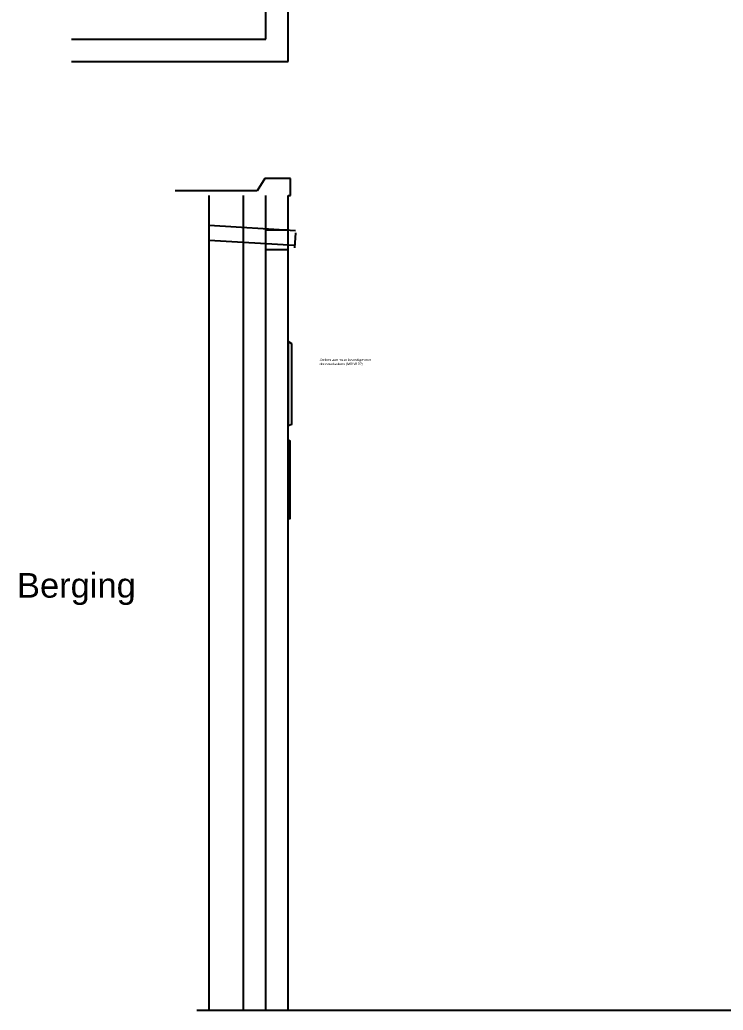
# Model space of a CAD drawing. Header units: millimetres. Extents: x -714 to 1525, y 184 to 1564.
# Drawn here: x 176.9 to 461.9, y 244.2 to 645.4 of the extents above; entities that cross this region are included whole.
import ezdxf

# ---------------------------------------------------------------- set-up
doc = ezdxf.new("R2010")
doc.units = ezdxf.units.MM
doc.layers.add('Bestaande ruwbouw', color=7, linetype='Continuous')
doc.layers.add('Staal', color=20, linetype='Continuous')
doc.styles.get("Standard").update_dxf_attribs({"font": 'arial.ttf'})

msp = doc.modelspace()

# ---------------------------------------------------------------- linework, layer by layer
at = {"layer": 'Bestaande ruwbouw'}
for p, q in [((285.61, 628.54), (285.61, 1287.54)), ((276.61, 637.54), (276.61, 1278.54)), ((197.94, 637.54), (276.61, 637.54)), ((197.94, 628.54), (285.61, 628.54)), ((276.15, 581.21), (273.13, 576.16)), ((286.61, 581.21), (276.15, 581.21)), ((286.61, 574.21), (286.61, 581.21)), ((273.13, 576.16), (239.87, 576.16)), ((253.61, 244.21), (253.61, 574.21)), ((267.61, 244.21), (267.61, 574.21)), ((276.61, 244.21), (276.61, 574.21)), ((285.61, 244.21), (285.61, 574.21)), ((285.61, 574.21), (286.61, 574.21)), ((253.61, 562.19), (288.61, 560.09)), ((285.61, 560.21), (276.61, 560.21)), ((285.61, 552.21), (285.61, 560.21)), ((288.61, 559.09), (288.25, 553.1)), ((253.61, 556.18), (288.25, 554.1)), ((285.61, 552.21), (276.61, 552.21)), ((285.61, 244.21), (285.61, 553.21)), ((285.61, 244.21), (285.61, 515.11)), ((248.61, 244.21), (1506.5, 244.21))]:
    msp.add_line(p, q, dxfattribs=at)
for points in [[(285.61, 515.11), (285.61, 481.11), (287.09, 481.62), (287.09, 514.18)], [(285.61, 475.21), (285.61, 443.21), (286.4, 443.43), (286.4, 474.75)]]:
    msp.add_lwpolyline(points, close=True, dxfattribs=at)

# ---------------------------------------------------------------- texts
at = {"layer": 'Bestaande ruwbouw', "insert": (175.8, 421.34), "char_height": 10, "attachment_point": 1}
msp.add_mtext_dynamic_manual_height_columns('Berging', width=75.9808, gutter_width=12.5, heights=[0], dxfattribs=at)
at = {"layer": 'Staal', "insert": (298.38, 508.21), "char_height": 1, "attachment_point": 1}
msp.add_mtext_dynamic_manual_height_columns('Stekers aan muur bevestigen met doorsteekankers (M8/M10?)', width=30.5203, gutter_width=12.5, heights=[8.38], dxfattribs=at)

doc.saveas('drawing.dxf')
